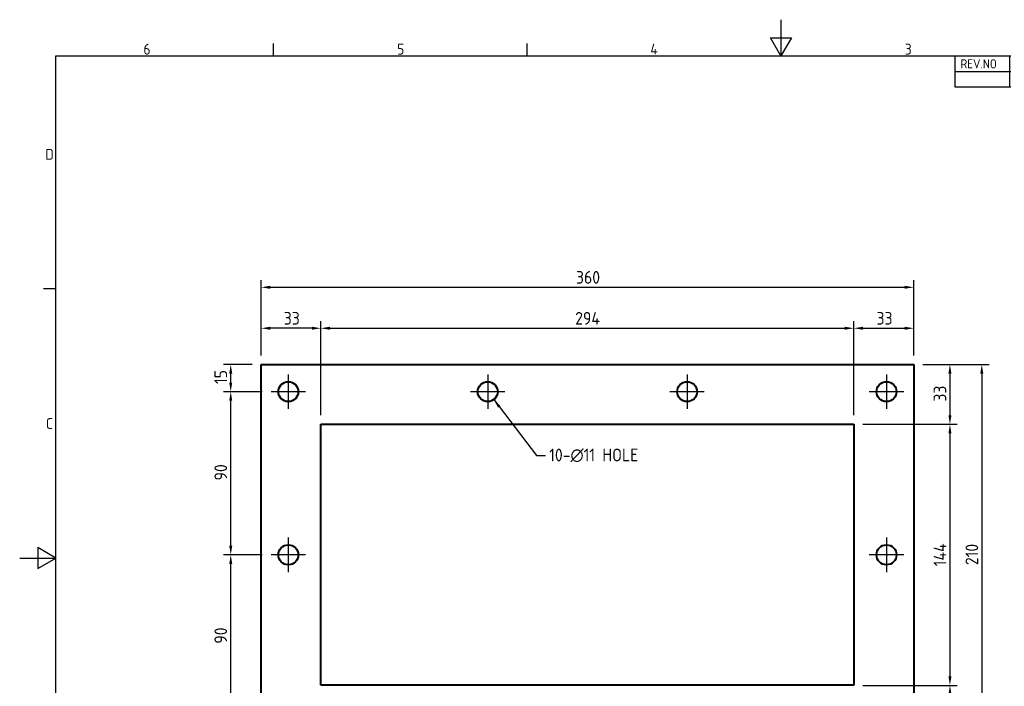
# Model space of a CAD drawing. Header units: millimetres. Extents: x 0 to 840, y 0 to 594.
# Drawn here: x 0 to 543, y 226 to 594 of the extents above; entities that cross this region are included whole.
import ezdxf

# ---------------------------------------------------------------- set-up
doc = ezdxf.new("R2010")
doc.units = ezdxf.units.MM
doc.header["$LTSCALE"] = 2
doc.linetypes.add('CHAIN', pattern=[0.7087, 0.4724, -0.0591, 0.1181, -0.0591])
doc.layers.get('0').update_dxf_attribs({"color": 3, "lineweight": 25, "true_color": 0x00ff00})
for name, color, linetype, lineweight, true_color in [('가시적인 것(ISO)', 3, 'Continuous', 40, 0x00ff00), ('기호(ISO)', 5, 'Continuous', 25, 0x0000ff), ('중심 표식(ISO)', 1, 'Continuous', 25, 0xff0000), ('치수(ISO)', 2, 'Continuous', 25, 0xffff00)]:
    doc.layers.add(name, color=color, linetype=linetype, lineweight=lineweight, true_color=true_color)
doc.layers.add('경계(ISO)', color=7, linetype='Continuous', lineweight=25)
doc.styles.add('ISO ProportionalPSTEK', font='isocp.shx')
doc.styles.add('문자 텍스트_PSTEK_POSCO', font='isocp.shx')
doc.styles.add('치수 텍스트_PSTEK_POSCO', font='isocp.shx')
doc.dimstyles.new('치수_PSTEK_POSCO', dxfattribs={"dimscale": 2, "dimtxt": 3.5, "dimasz": 2.5, "dimexe": 2, "dimexo": 2.5, "dimgap": 1, "dimtad": 1, "dimrnd": 1e-08, "dimdsep": 46, "dimtxsty": '치수 텍스트_PSTEK_POSCO', "dimcen": 0.09, "dimdle": 10, "dimclrd": 7, "dimclre": 7, "dimclrt": 2, "dimadec": 1, "dimazin": 2, "dimtfac": 1, "dimtmove": 0, "dimatfit": 3, "dimfxl": 1, "dimtolj": 1, "dimlwd": -1, "dimlwe": -1, "dimarcsym": 0})
doc.dimstyles.new('치수_PSTEK_POSCO$7', dxfattribs={"dimscale": 2, "dimtxt": 3.5, "dimasz": 2.5, "dimexe": 2, "dimexo": 2.5, "dimgap": 1, "dimtad": 1, "dimrnd": 1e-08, "dimdsep": 46, "dimtxsty": '치수 텍스트_PSTEK_POSCO', "dimcen": 0.09, "dimdle": 10, "dimclrd": 7, "dimclre": 7, "dimclrt": 2, "dimadec": 1, "dimazin": 2, "dimtfac": 1, "dimtmove": 0, "dimatfit": 3, "dimfxl": 1, "dimtolj": 1, "dimlwd": -1, "dimlwe": -1, "dimarcsym": 0})

# ---------------------------------------------------------------- blocks, each defined once
blk = doc.blocks.new('경계 Default Border')
at = {"layer": '경계(ISO)'}
for p, q in [((70, 287), (70, 290.4)), ((140, 287), (140, 290.4)), ((10, 222.75), (6.6, 222.75))]:
    blk.add_line(p, q, dxfattribs=at)
at = {"layer": '경계(ISO)', "flags": 128}
for points in [[(210, 297), (210, 287), (207.11, 292), (212.89, 292), (210, 287)], [(10, 10), (10, 287), (410, 287), (410, 10), (10, 10)], [(0, 148.5), (10, 148.5), (5, 151.39), (5, 145.61), (10, 148.5)]]:
    blk.add_lwpolyline(points, dxfattribs=at)
at = {"layer": '경계(ISO)', "color": 2, "true_color": 0xffff00, "char_height": 3, "attachment_point": 7, "style": '문자 텍스트_PSTEK_POSCO'}
for s, insert in [('6', (34.14, 287.37)), ('5', (104.14, 287.37)), ('4', (173.97, 287.4)), ('3', (244.17, 287.37)), ('D', (7.08, 258.35)), ('C', (7.24, 184.1))]:
    blk.add_mtext(s, dxfattribs=dict(at, insert=insert))
blk = doc.blocks.new('리비전 내역')
at = {"layer": '기호(ISO)'}
for p, q in [((258, 287), (410, 287)), ((258, 287), (258, 282.72)), ((273, 287), (273, 282.72)), ((288, 287), (288, 282.72)), ((365, 287), (365, 282.72)), ((380, 287), (380, 282.72)), ((395, 287), (395, 282.72)), ((410, 287), (410, 282.72)), ((258, 282.72), (410, 282.72)), ((258, 282.72), (258, 278.44)), ((273, 282.72), (273, 278.44)), ((288, 282.72), (288, 278.44)), ((365, 282.72), (365, 278.44)), ((380, 282.72), (380, 278.44)), ((395, 282.72), (395, 278.44)), ((410, 282.72), (410, 278.44)), ((258, 278.44), (410, 278.44))]:
    blk.add_line(p, q, dxfattribs=at)
at = {"layer": '기호(ISO)', "color": 2, "true_color": 0xffff00, "char_height": 2.5, "attachment_point": 7, "style": 'ISO ProportionalPSTEK'}
for s, insert in [('REV.NO', (259.53, 283.58)), ('DATE', (276.31, 283.58)), ('DESCRIPTION OF REVISION', (305.51, 283.58)), ('DRA.BY', (366.48, 283.58)), ('CH.BY', (382.86, 283.58)), ('APP.BY', (396.48, 283.58))]:
    blk.add_mtext(s, dxfattribs=dict(at, insert=insert))
blk = doc.blocks.new('*D23')
at = {"layer": 'Defpoints', "color": 0, "transparency": 16777216}
for p in [(493.21, 446.36), (133.21, 403.77), (493.21, 403.77)]:
    blk.add_point(p, dxfattribs=at)
at = {"layer": '치수(ISO)', "color": 7, "transparency": 16777216}
for p, q in [((133.21, 408.77), (133.21, 450.36)), ((138.21, 446.36), (488.21, 446.36)), ((493.21, 408.77), (493.21, 450.36))]:
    blk.add_line(p, q, dxfattribs=at)
for points in [[(138.21, 447.2), (138.21, 445.53), (133.21, 446.36)], [(488.21, 447.2), (488.21, 445.53), (493.21, 446.36)]]:
    blk.add_solid(points, dxfattribs=at)
at = {"layer": '치수(ISO)', "color": 2, "transparency": 16777216, "insert": (306.9, 451.86), "char_height": 7, "attachment_point": 4, "style": '치수 텍스트_PSTEK_POSCO'}
blk.add_mtext('\\A1;360', dxfattribs=at)
blk = doc.blocks.new('*D24')
at = {"layer": 'Defpoints', "color": 0, "transparency": 16777216}
for p in [(460.21, 423.77), (166.21, 370.77), (460.21, 370.77)]:
    blk.add_point(p, dxfattribs=at)
at = {"layer": '치수(ISO)', "color": 7, "transparency": 16777216}
for p, q in [((166.21, 375.77), (166.21, 427.77)), ((171.21, 423.77), (455.21, 423.77)), ((460.21, 375.77), (460.21, 427.77))]:
    blk.add_line(p, q, dxfattribs=at)
for points in [[(171.21, 424.61), (171.21, 422.94), (166.21, 423.77)], [(455.21, 424.61), (455.21, 422.94), (460.21, 423.77)]]:
    blk.add_solid(points, dxfattribs=at)
at = {"layer": '치수(ISO)', "color": 2, "transparency": 16777216, "insert": (306.46, 429.27), "char_height": 7, "attachment_point": 4, "style": '치수 텍스트_PSTEK_POSCO'}
blk.add_mtext('\\A1;294', dxfattribs=at)
blk = doc.blocks.new('*D25')
at = {"layer": 'Defpoints', "color": 0, "transparency": 16777216}
for p in [(493.21, 423.77), (493.21, 403.77), (460.21, 370.77)]:
    blk.add_point(p, dxfattribs=at)
at = {"layer": '치수(ISO)', "color": 7, "transparency": 16777216}
for p, q in [((460.21, 375.77), (460.21, 427.77)), ((465.21, 423.77), (488.21, 423.77)), ((493.21, 408.77), (493.21, 427.77))]:
    blk.add_line(p, q, dxfattribs=at)
for points in [[(465.21, 424.61), (465.21, 422.94), (460.21, 423.77)], [(488.21, 424.61), (488.21, 422.94), (493.21, 423.77)]]:
    blk.add_solid(points, dxfattribs=at)
at = {"layer": '치수(ISO)', "color": 2, "transparency": 16777216, "insert": (472.71, 429.27), "char_height": 7, "attachment_point": 4, "style": '치수 텍스트_PSTEK_POSCO'}
blk.add_mtext('\\A1;33', dxfattribs=at)
blk = doc.blocks.new('*D26')
at = {"layer": 'Defpoints', "color": 0, "transparency": 16777216}
for p in [(133.21, 423.77), (133.21, 403.77), (166.21, 370.77)]:
    blk.add_point(p, dxfattribs=at)
at = {"layer": '치수(ISO)', "color": 7, "transparency": 16777216}
for p, q in [((133.21, 408.77), (133.21, 427.77)), ((161.21, 423.77), (138.21, 423.77)), ((166.21, 375.77), (166.21, 427.77))]:
    blk.add_line(p, q, dxfattribs=at)
for points in [[(138.21, 424.61), (138.21, 422.94), (133.21, 423.77)], [(161.21, 424.61), (161.21, 422.94), (166.21, 423.77)]]:
    blk.add_solid(points, dxfattribs=at)
at = {"layer": '치수(ISO)', "color": 2, "transparency": 16777216, "insert": (145.71, 429.27), "char_height": 7, "attachment_point": 4, "style": '치수 텍스트_PSTEK_POSCO'}
blk.add_mtext('\\A1;33', dxfattribs=at)
blk = doc.blocks.new('*D27')
at = {"layer": 'Defpoints', "color": 0, "transparency": 16777216}
for p in [(493.21, 403.77), (460.21, 370.77), (513.21, 370.77)]:
    blk.add_point(p, dxfattribs=at)
at = {"layer": '치수(ISO)', "color": 7, "transparency": 16777216}
for p, q in [((498.21, 403.77), (517.21, 403.77)), ((513.21, 398.77), (513.21, 375.77)), ((465.21, 370.77), (517.21, 370.77))]:
    blk.add_line(p, q, dxfattribs=at)
for points in [[(512.37, 398.77), (514.04, 398.77), (513.21, 403.77)], [(512.37, 375.77), (514.04, 375.77), (513.21, 370.77)]]:
    blk.add_solid(points, dxfattribs=at)
at = {"layer": '치수(ISO)', "color": 2, "transparency": 16777216, "insert": (507.71, 383.28), "char_height": 7, "attachment_point": 4, "rotation": 90, "style": '치수 텍스트_PSTEK_POSCO'}
blk.add_mtext('\\A1;33', dxfattribs=at)
blk = doc.blocks.new('*D28')
at = {"layer": 'Defpoints', "color": 0, "transparency": 16777216}
for p in [(460.21, 370.77), (460.21, 226.77), (513.21, 226.77)]:
    blk.add_point(p, dxfattribs=at)
at = {"layer": '치수(ISO)', "color": 7, "transparency": 16777216}
for p, q in [((465.21, 370.77), (517.21, 370.77)), ((513.21, 365.77), (513.21, 231.77)), ((465.21, 226.77), (517.21, 226.77))]:
    blk.add_line(p, q, dxfattribs=at)
for points in [[(512.37, 365.77), (514.04, 365.77), (513.21, 370.77)], [(512.37, 231.77), (514.04, 231.77), (513.21, 226.77)]]:
    blk.add_solid(points, dxfattribs=at)
at = {"layer": '치수(ISO)', "color": 2, "transparency": 16777216, "insert": (507.71, 292.47), "char_height": 7, "attachment_point": 4, "rotation": 90, "style": '치수 텍스트_PSTEK_POSCO'}
blk.add_mtext('\\A1;144', dxfattribs=at)
blk = doc.blocks.new('*D29')
at = {"layer": 'Defpoints', "color": 0, "transparency": 16777216}
for p in [(460.21, 226.77), (493.21, 193.77), (513.21, 193.77)]:
    blk.add_point(p, dxfattribs=at)
at = {"layer": '치수(ISO)', "color": 7, "transparency": 16777216}
for p, q in [((465.21, 226.77), (517.21, 226.77)), ((513.21, 221.77), (513.21, 198.77)), ((498.21, 193.77), (517.21, 193.77))]:
    blk.add_line(p, q, dxfattribs=at)
for points in [[(512.37, 221.77), (514.04, 221.77), (513.21, 226.77)], [(512.37, 198.77), (514.04, 198.77), (513.21, 193.77)]]:
    blk.add_solid(points, dxfattribs=at)
at = {"layer": '치수(ISO)', "color": 2, "transparency": 16777216, "insert": (507.71, 206.28), "char_height": 7, "attachment_point": 4, "rotation": 90, "style": '치수 텍스트_PSTEK_POSCO'}
blk.add_mtext('\\A1;33', dxfattribs=at)
blk = doc.blocks.new('*D30')
at = {"layer": 'Defpoints', "color": 0, "transparency": 16777216}
for p in [(493.21, 403.77), (493.21, 193.77), (530.8, 193.77)]:
    blk.add_point(p, dxfattribs=at)
at = {"layer": '치수(ISO)', "color": 7, "transparency": 16777216}
for p, q in [((498.21, 403.77), (534.8, 403.77)), ((530.8, 398.77), (530.8, 198.77)), ((498.21, 193.77), (534.8, 193.77))]:
    blk.add_line(p, q, dxfattribs=at)
for points in [[(529.97, 398.77), (531.64, 398.77), (530.8, 403.77)], [(529.97, 198.77), (531.64, 198.77), (530.8, 193.77)]]:
    blk.add_solid(points, dxfattribs=at)
at = {"layer": '치수(ISO)', "color": 2, "transparency": 16777216, "insert": (525.3, 293.08), "char_height": 7, "attachment_point": 4, "rotation": 90, "style": '치수 텍스트_PSTEK_POSCO'}
blk.add_mtext('\\A1;210', dxfattribs=at)
blk = doc.blocks.new('*D31')
at = {"layer": 'Defpoints', "color": 0, "transparency": 16777216}
for p in [(116.43, 298.77), (138.71, 298.77), (138.71, 208.77)]:
    blk.add_point(p, dxfattribs=at)
at = {"layer": '치수(ISO)', "color": 7, "transparency": 16777216}
for p, q in [((133.71, 298.77), (112.43, 298.77)), ((116.43, 213.77), (116.43, 293.77)), ((133.71, 208.77), (112.43, 208.77))]:
    blk.add_line(p, q, dxfattribs=at)
for points in [[(115.6, 293.77), (117.27, 293.77), (116.43, 298.77)], [(115.6, 213.77), (117.27, 213.77), (116.43, 208.77)]]:
    blk.add_solid(points, dxfattribs=at)
at = {"layer": '치수(ISO)', "color": 2, "transparency": 16777216, "insert": (110.93, 249.76), "char_height": 7, "attachment_point": 4, "rotation": 90, "style": '치수 텍스트_PSTEK_POSCO'}
blk.add_mtext('\\A1;90', dxfattribs=at)
blk = doc.blocks.new('*D32')
at = {"layer": 'Defpoints', "color": 0, "transparency": 16777216}
for p in [(116.43, 403.77), (133.21, 403.77), (138.71, 388.77)]:
    blk.add_point(p, dxfattribs=at)
at = {"layer": '치수(ISO)', "color": 7, "transparency": 16777216}
for p, q in [((128.21, 403.77), (112.43, 403.77)), ((116.43, 393.77), (116.43, 398.77)), ((133.71, 388.77), (112.43, 388.77))]:
    blk.add_line(p, q, dxfattribs=at)
for points in [[(115.6, 398.77), (117.27, 398.77), (116.43, 403.77)], [(115.6, 393.77), (117.27, 393.77), (116.43, 388.77)]]:
    blk.add_solid(points, dxfattribs=at)
at = {"layer": '치수(ISO)', "color": 2, "transparency": 16777216, "insert": (110.93, 393), "char_height": 7, "attachment_point": 4, "rotation": 90, "style": '치수 텍스트_PSTEK_POSCO'}
blk.add_mtext('\\A1;15', dxfattribs=at)
blk = doc.blocks.new('*D33')
at = {"layer": 'Defpoints', "color": 0, "transparency": 16777216}
for p in [(116.43, 388.77), (138.71, 388.77), (138.71, 298.77)]:
    blk.add_point(p, dxfattribs=at)
at = {"layer": '치수(ISO)', "color": 7, "transparency": 16777216}
for p, q in [((133.71, 388.77), (112.43, 388.77)), ((116.43, 303.77), (116.43, 383.77)), ((133.71, 298.77), (112.43, 298.77))]:
    blk.add_line(p, q, dxfattribs=at)
for points in [[(115.6, 383.77), (117.27, 383.77), (116.43, 388.77)], [(115.6, 303.77), (117.27, 303.77), (116.43, 298.77)]]:
    blk.add_solid(points, dxfattribs=at)
at = {"layer": '치수(ISO)', "color": 2, "transparency": 16777216, "insert": (110.93, 339.8), "char_height": 7, "attachment_point": 4, "rotation": 90, "style": '치수 텍스트_PSTEK_POSCO'}
blk.add_mtext('\\A1;90', dxfattribs=at)

msp = doc.modelspace()

# ---------------------------------------------------------------- linework, layer by layer
at = {"layer": '가시적인 것(ISO)'}
for p, q in [((133.207, 403.774), (493.207, 403.774)), ((133.207, 193.774), (133.207, 403.774)), ((493.207, 403.774), (493.207, 193.774)), ((166.207, 226.774), (166.207, 370.774)), ((166.207, 370.774), (460.207, 370.774)), ((460.207, 370.774), (460.207, 226.774)), ((460.207, 226.774), (166.207, 226.774))]:
    msp.add_line(p, q, dxfattribs=at)
for centre in [(148.207, 388.774), (258.207, 388.774), (368.207, 388.774), (478.207, 388.774), (148.207, 298.774), (478.207, 298.774)]:
    msp.add_circle(centre, 5.5, dxfattribs=at)
at = {"layer": '중심 표식(ISO)', "linetype": 'CHAIN'}
for p, q in [((148.207, 398.274), (148.207, 379.274)), ((258.207, 398.274), (258.207, 379.274)), ((368.207, 398.274), (368.207, 379.274)), ((478.207, 398.274), (478.207, 379.274)), ((157.707, 388.774), (138.707, 388.774)), ((267.707, 388.774), (248.707, 388.774)), ((377.707, 388.774), (358.707, 388.774)), ((487.707, 388.774), (468.707, 388.774)), ((148.207, 308.274), (148.207, 289.274)), ((478.207, 308.274), (478.207, 289.274)), ((157.707, 298.774), (138.707, 298.774)), ((487.707, 298.774), (468.707, 298.774))]:
    msp.add_line(p, q, dxfattribs=at)

# ---------------------------------------------------------------- block references
at = {"xscale": 2, "yscale": 2, "zscale": 2}
msp.add_blockref('경계 Default Border', (0, 0), dxfattribs=at)
at = {"layer": '기호(ISO)', "xscale": 2, "yscale": 2, "zscale": 2}
msp.add_blockref('리비전 내역', (0, 0), dxfattribs=at)

# ---------------------------------------------------------------- texts
at = {"layer": '기호(ISO)', "color": 2, "true_color": 0xffff00, "insert": (292.128, 353.619), "char_height": 7, "width": 57.42989, "attachment_point": 4, "line_spacing_factor": 0.6125, "style": '치수 텍스트_PSTEK_POSCO'}
msp.add_mtext('{10-\\fAIGDT|b0|i0;\\H7.0000;n\\fisocp|b0|i0;\\H7.0000;11 HOLE}', dxfattribs=at)

# ---------------------------------------------------------------- dimensions: what is measured, and where the dimension line sits
at = {"layer": '치수(ISO)', "color": 7}
for base, p1, p2, angle, picture, middle in [((493.207, 446.362), (133.207, 403.774), (493.207, 403.774), 180, '*D23', (313.207, 446.362)), ((460.207, 423.774), (166.207, 370.774), (460.207, 370.774), 180, '*D24', (313.207, 423.774)), ((493.207, 423.774), (460.207, 370.774), (493.207, 403.774), 180, '*D25', (476.707, 423.774)), ((116.433, 403.774), (138.707, 388.774), (133.207, 403.774), 90, '*D32', (116.433, 396.294)), ((513.207, 370.774), (493.207, 403.774), (460.207, 370.774), 270, '*D27', (513.207, 387.274)), ((530.804, 193.774), (493.207, 403.774), (493.207, 193.774), 90, '*D30', (530.804, 298.774)), ((116.433, 388.774), (138.707, 298.774), (138.707, 388.774), 90, '*D33', (116.433, 343.794)), ((513.207, 226.774), (460.207, 370.774), (460.207, 226.774), 90, '*D28', (513.207, 298.774)), ((116.433, 298.774), (138.707, 208.774), (138.707, 298.774), 90, '*D31', (116.433, 253.754)), ((513.207, 193.774), (460.207, 226.774), (493.207, 193.774), 90, '*D29', (513.207, 210.274))]:
    dim = msp.add_linear_dim(base=base, p1=p1, p2=p2, angle=angle, dimstyle='치수_PSTEK_POSCO', override={"dimdec": 2, "dimtp": 0, "dimtm": 0, "dimtdec": 2, "dimtofl": 0, "dimatfit": 1}, dxfattribs=at)
    dim.commit()
    dim.dimension.update_dxf_attribs({"geometry": picture, "text_midpoint": middle, "dimtype": 160})
dim = msp.add_linear_dim(base=(133.207, 423.774), p1=(166.207, 370.774), p2=(133.207, 403.774), dimstyle='치수_PSTEK_POSCO', override={"dimdec": 2, "dimtp": 0, "dimtm": 0, "dimtdec": 2, "dimtofl": 0, "dimatfit": 1}, dxfattribs=at)
dim.commit()
dim.dimension.update_dxf_attribs({"geometry": '*D26', "text_midpoint": (149.707, 423.774), "dimtype": 160})

# ---------------------------------------------------------------- leaders
at = {"layer": '기호(ISO)', "color": 7, "annotation_type": 0, "has_hookline": 1, "hookline_direction": 0, "text_width": 53.371}
msp.add_leader([(261.534, 384.394), (285.128, 353.619), (290.128, 353.619)], dimstyle='치수_PSTEK_POSCO$7', override={"dimtad": 0}, dxfattribs=at)

doc.saveas('drawing.dxf')
